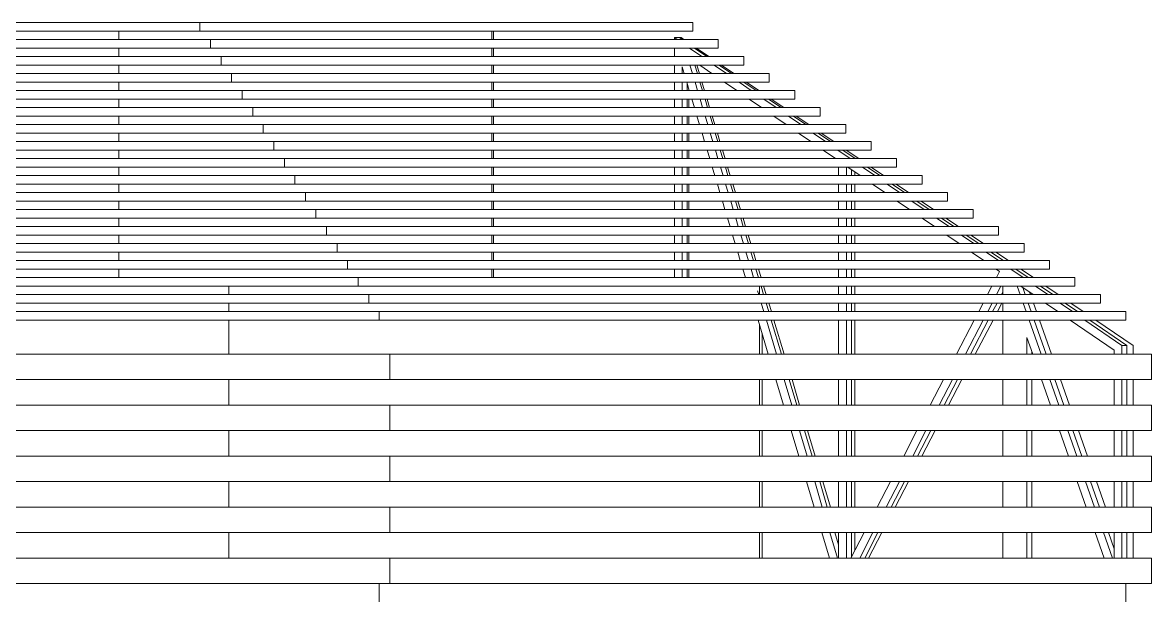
# Model space of a CAD drawing. Header units: millimetres. Extents: x -50556 to 48757, y -10837 to 15500.
# Drawn here: x -15039 to -1748, y 7861 to 14600 of the extents above; entities that cross this region are included whole.
import ezdxf

# ---------------------------------------------------------------- set-up
doc = ezdxf.new("R2010")
doc.units = ezdxf.units.MM
for name, color, linetype, lineweight in [('A-FLOR', 192, 'Continuous', 9), ('A-GENM', 13, 'Continuous', 9), ('A-ROOF', 132, 'Continuous', 9), ('A-WALL', 113, 'Continuous', 9), ('I-WALL', 2, 'Continuous', 9)]:
    doc.layers.add(name, color=color, linetype=linetype, lineweight=lineweight)

# ---------------------------------------------------------------- blocks, each defined once
blk = doc.blocks.new('HOOR LIGHT - HOOR LIGHT-165948-Section 3')
at = {"layer": 'A-GENM'}
for p, q in [((-23179, 11200), (-10839, 11200)), ((-10839, 11200), (-2048, 11200)), ((-10839, 11200), (-10839, 11100)), ((-2048, 11100), (-2048, 11200)), ((-10839, 11100), (-23179, 11100)), ((-2048, 11100), (-10839, 11100))]:
    blk.add_line(p, q, dxfattribs=at)
blk = doc.blocks.new('HOOR LIGHT1 - HOOR LIGHT-166020-Section 3')
at = {"layer": 'A-GENM'}
for p, q in [((-23055, 11400), (-10963, 11400)), ((-10963, 11300), (-23055, 11300)), ((-10963, 11400), (-2348, 11400)), ((-10963, 11400), (-10963, 11300)), ((-2348, 11300), (-10963, 11300)), ((-2348, 11300), (-2348, 11400))]:
    blk.add_line(p, q, dxfattribs=at)
blk = doc.blocks.new('HOOR LIGHT2 - HOOR LIGHT-166050-Section 3')
at = {"layer": 'A-GENM'}
for p, q in [((-22930, 11600), (-11088, 11600)), ((-11088, 11600), (-2648, 11600)), ((-11088, 11600), (-11088, 11500)), ((-2648, 11600), (-2648, 11500)), ((-11088, 11500), (-22930, 11500)), ((-2648, 11500), (-11088, 11500))]:
    blk.add_line(p, q, dxfattribs=at)
blk = doc.blocks.new('HOOR LIGHT3 - HOOR LIGHT-166080-Section 3')
at = {"layer": 'A-GENM'}
for p, q in [((-22806, 11800), (-11212, 11800)), ((-11212, 11700), (-22806, 11700)), ((-11212, 11800), (-2948, 11800)), ((-11212, 11800), (-11212, 11700)), ((-2948, 11700), (-11212, 11700)), ((-2948, 11800), (-2948, 11700))]:
    blk.add_line(p, q, dxfattribs=at)
blk = doc.blocks.new('HOOR LIGHT4 - HOOR LIGHT-166110-Section 3')
at = {"layer": 'A-GENM'}
for p, q in [((-22682, 12000), (-11336, 12000)), ((-11336, 12000), (-3248, 12000)), ((-11336, 11900), (-11336, 12000)), ((-3248, 12000), (-3248, 11900)), ((-11336, 11900), (-22682, 11900)), ((-3248, 11900), (-11336, 11900))]:
    blk.add_line(p, q, dxfattribs=at)
blk = doc.blocks.new('HOOR LIGHT5 - HOOR LIGHT-166140-Section 3')
at = {"layer": 'A-GENM'}
for p, q in [((-22558, 12200), (-11460, 12200)), ((-11460, 12100), (-22558, 12100)), ((-11460, 12200), (-3548, 12200)), ((-11460, 12200), (-11460, 12100)), ((-3548, 12100), (-11460, 12100)), ((-3548, 12100), (-3548, 12200))]:
    blk.add_line(p, q, dxfattribs=at)
blk = doc.blocks.new('HOOR LIGHT6 - HOOR LIGHT-166170-Section 3')
at = {"layer": 'A-GENM'}
for p, q in [((-22433, 12400), (-11585, 12400)), ((-11585, 12400), (-3848, 12400)), ((-11585, 12400), (-11585, 12300)), ((-3848, 12300), (-3848, 12400)), ((-11585, 12300), (-22433, 12300)), ((-3848, 12300), (-11585, 12300))]:
    blk.add_line(p, q, dxfattribs=at)
blk = doc.blocks.new('HOOR LIGHT7 - HOOR LIGHT-166200-Section 3')
at = {"layer": 'A-GENM'}
for p, q in [((-22309, 12600), (-11709, 12600)), ((-11709, 12500), (-22309, 12500)), ((-11709, 12600), (-4148, 12600)), ((-11709, 12500), (-11709, 12600)), ((-4148, 12500), (-11709, 12500)), ((-4148, 12500), (-4148, 12600))]:
    blk.add_line(p, q, dxfattribs=at)
blk = doc.blocks.new('HOOR LIGHT8 - HOOR LIGHT-166230-Section 3')
at = {"layer": 'A-GENM'}
for p, q in [((-22185, 12800), (-11833, 12800)), ((-11833, 12800), (-4448, 12800)), ((-11833, 12700), (-11833, 12800)), ((-4448, 12700), (-4448, 12800)), ((-11833, 12700), (-22185, 12700)), ((-4448, 12700), (-11833, 12700))]:
    blk.add_line(p, q, dxfattribs=at)
blk = doc.blocks.new('HOOR LIGHT9 - HOOR LIGHT-166260-Section 3')
at = {"layer": 'A-GENM'}
for p, q in [((-22061, 13000), (-11957, 13000)), ((-11957, 12900), (-22061, 12900)), ((-11957, 13000), (-4748, 13000)), ((-11957, 12900), (-11957, 13000)), ((-4748, 12900), (-11957, 12900)), ((-4748, 13000), (-4748, 12900))]:
    blk.add_line(p, q, dxfattribs=at)
blk = doc.blocks.new('HOOR LIGHT10 - HOOR LIGHT-166290-Section 3')
at = {"layer": 'A-GENM'}
for p, q in [((-21936, 13200), (-12082, 13200)), ((-12082, 13200), (-5048, 13200)), ((-12082, 13100), (-12082, 13200)), ((-5048, 13100), (-5048, 13200)), ((-12082, 13100), (-21936, 13100)), ((-5048, 13100), (-12082, 13100))]:
    blk.add_line(p, q, dxfattribs=at)
blk = doc.blocks.new('HOOR LIGHT11 - HOOR LIGHT-166320-Section 3')
at = {"layer": 'A-GENM'}
for p, q in [((-21812, 13400), (-12206, 13400)), ((-12206, 13300), (-21812, 13300)), ((-12206, 13400), (-5348, 13400)), ((-12206, 13300), (-12206, 13400)), ((-5348, 13300), (-12206, 13300)), ((-5348, 13300), (-5348, 13400))]:
    blk.add_line(p, q, dxfattribs=at)
blk = doc.blocks.new('HOOR LIGHT12 - HOOR LIGHT-166350-Section 3')
at = {"layer": 'A-GENM'}
for p, q in [((-21688, 13600), (-12330, 13600)), ((-12330, 13600), (-5648, 13600)), ((-12330, 13500), (-12330, 13600)), ((-5648, 13600), (-5648, 13500)), ((-12330, 13500), (-21688, 13500)), ((-5648, 13500), (-12330, 13500))]:
    blk.add_line(p, q, dxfattribs=at)
blk = doc.blocks.new('HOOR LIGHT13 - HOOR LIGHT-166380-Section 3')
at = {"layer": 'A-GENM'}
for p, q in [((-21563, 13800), (-12454, 13800)), ((-12454, 13700), (-21563, 13700)), ((-12454, 13800), (-5948, 13800)), ((-12454, 13700), (-12454, 13800)), ((-5948, 13700), (-12454, 13700)), ((-5948, 13800), (-5948, 13700))]:
    blk.add_line(p, q, dxfattribs=at)
blk = doc.blocks.new('HOOR LIGHT14 - HOOR LIGHT-166410-Section 3')
at = {"layer": 'A-GENM'}
for p, q in [((-21439, 14000), (-12579, 14000)), ((-12579, 14000), (-6248, 14000)), ((-12579, 13900), (-12579, 14000)), ((-6248, 13900), (-6248, 14000)), ((-12579, 13900), (-21439, 13900)), ((-6248, 13900), (-12579, 13900))]:
    blk.add_line(p, q, dxfattribs=at)
blk = doc.blocks.new('HOOR LIGHT15 - HOOR LIGHT-166476-Section 3')
at = {"layer": 'A-GENM'}
for p, q in [((-21315, 14200), (-12703, 14200)), ((-12703, 14100), (-21315, 14100)), ((-12703, 14200), (-6548, 14200)), ((-12703, 14200), (-12703, 14100)), ((-6548, 14100), (-12703, 14100)), ((-6548, 14100), (-6548, 14200))]:
    blk.add_line(p, q, dxfattribs=at)
blk = doc.blocks.new('HOOR LIGHT16 - HOOR LIGHT-166506-Section 3')
at = {"layer": 'A-GENM'}
for p, q in [((-21191, 14400), (-12827, 14400)), ((-12827, 14400), (-6848, 14400)), ((-12827, 14300), (-12827, 14400)), ((-6848, 14300), (-6848, 14400)), ((-12827, 14300), (-21191, 14300)), ((-6848, 14300), (-12827, 14300))]:
    blk.add_line(p, q, dxfattribs=at)
blk = doc.blocks.new('HOOR LIGHT17 - HOOR LIGHT-166536-Section 3')
at = {"layer": 'A-GENM'}
for p, q in [((-21066, 14600), (-12952, 14600)), ((-12952, 14500), (-21066, 14500)), ((-12952, 14600), (-7148, 14600)), ((-12952, 14500), (-12952, 14600)), ((-7148, 14500), (-12952, 14500)), ((-7148, 14500), (-7148, 14600))]:
    blk.add_line(p, q, dxfattribs=at)
blk = doc.blocks.new('TRUESS1 - TRUESS-169983-Section 3')
at = {"layer": 'A-GENM'}
for p, q in [((-7286, 14423), (-7306, 14423)), ((-7252, 14400), (-7286, 14423)), ((-7286, 14423), (-7286, 14409)), ((-6958, 14200), (-7105, 14300)), ((-7071, 14000), (-7101, 14100)), ((-6664, 14000), (-6811, 14100)), ((-7010, 13800), (-7040, 13900)), ((-6371, 13800), (-6517, 13900)), ((-7193, 13800), (-7193, 13813)), ((-7193, 13600), (-7193, 13700)), ((-6950, 13600), (-6980, 13700)), ((-6077, 13600), (-6224, 13700)), ((-7193, 13400), (-7193, 13500)), ((-6889, 13400), (-6919, 13500)), ((-5783, 13400), (-5930, 13500)), ((-7193, 13200), (-7193, 13300)), ((-6828, 13200), (-6859, 13300)), ((-5489, 13200), (-5636, 13300)), ((-7193, 13000), (-7193, 13100)), ((-6768, 13000), (-6798, 13100)), ((-5195, 13000), (-5342, 13100)), ((-7193, 12800), (-7193, 12900)), ((-6707, 12800), (-6738, 12900)), ((-4901, 12800), (-5048, 12900)), ((-5240, 12800), (-5240, 12844)), ((-7193, 12600), (-7193, 12700)), ((-6647, 12600), (-6677, 12700)), ((-5240, 12600), (-5240, 12700)), ((-4608, 12600), (-4754, 12700)), ((-7193, 12400), (-7193, 12500)), ((-6586, 12400), (-6616, 12500)), ((-5240, 12400), (-5240, 12500)), ((-4314, 12400), (-4461, 12500)), ((-7193, 12200), (-7193, 12300)), ((-6526, 12200), (-6556, 12300)), ((-5240, 12200), (-5240, 12300)), ((-4020, 12200), (-4167, 12300)), ((-7193, 12000), (-7193, 12100)), ((-6465, 12000), (-6495, 12100)), ((-5240, 12000), (-5240, 12100)), ((-3726, 12000), (-3873, 12100)), ((-7193, 11800), (-7193, 11900)), ((-6404, 11800), (-6435, 11900)), ((-5240, 11800), (-5240, 11900)), ((-3432, 11800), (-3579, 11900)), ((-7193, 11600), (-7193, 11700)), ((-6344, 11600), (-6374, 11700)), ((-5240, 11600), (-5240, 11700)), ((-3138, 11600), (-3285, 11700)), ((-6283, 11400), (-6314, 11500)), ((-5240, 11400), (-5240, 11500)), ((-2845, 11400), (-2991, 11500)), ((-6223, 11200), (-6253, 11300)), ((-5240, 11200), (-5240, 11300)), ((-3560, 11200), (-3508, 11300)), ((-3172, 11400), (-3183, 11429)), ((-3102, 11200), (-3137, 11300)), ((-2551, 11200), (-2698, 11300)), ((-6071, 10700), (-6192, 11100)), ((-5240, 10700), (-5240, 11100)), ((-3822, 10700), (-3613, 11100)), ((-2925, 10700), (-3066, 11100)), ((-1963, 10800), (-2404, 11100)), ((-1963, 10700), (-1963, 10800)), ((-5890, 10100), (-5980, 10400)), ((-5240, 10100), (-5240, 10400)), ((-4137, 10100), (-3980, 10400)), ((-2713, 10100), (-2819, 10400)), ((-1963, 10100), (-1963, 10400)), ((-5708, 9500), (-5799, 9800)), ((-5240, 9500), (-5240, 9800)), ((-4452, 9500), (-4295, 9800)), ((-2501, 9500), (-2607, 9800)), ((-1963, 9500), (-1963, 9800)), ((-5526, 8900), (-5617, 9200)), ((-5240, 8900), (-5240, 9200)), ((-4767, 8900), (-4609, 9200)), ((-2289, 8900), (-2395, 9200)), ((-1963, 8900), (-1963, 9200)), ((-5431, 8587), (-5435, 8600)), ((-5240, 8393), (-5240, 8600)), ((-5081, 8300), (-4924, 8600)), ((-1963, 8300), (-1963, 8600))]:
    blk.add_line(p, q, dxfattribs=at)
blk = doc.blocks.new('TRUESS4 - TRUESS-173663-Section 3')
at = {"layer": 'A-GENM'}
for p, q in [((-7332, 14400), (-7365, 14423)), ((-7365, 14423), (-7365, 14400)), ((-7365, 14423), (-7306, 14423)), ((-7306, 14423), (-7273, 14400)), ((-7365, 14300), (-7365, 14200)), ((-7041, 14200), (-7186, 14300)), ((-7128, 14300), (-6982, 14200)), ((-7365, 14100), (-7365, 14000)), ((-7152, 14000), (-7182, 14100)), ((-7123, 14100), (-7094, 14000)), ((-7067, 14100), (-6922, 14000)), ((-6750, 14000), (-6895, 14100)), ((-6837, 14100), (-6691, 14000)), ((-7273, 14080), (-7249, 14000)), ((-7273, 14000), (-7273, 14080)), ((-7365, 13900), (-7365, 13800)), ((-7273, 13800), (-7273, 13900)), ((-7219, 13900), (-7189, 13800)), ((-7214, 13885), (-7214, 13800)), ((-7092, 13800), (-7122, 13900)), ((-7064, 13900), (-7034, 13800)), ((-6776, 13900), (-6631, 13800)), ((-6459, 13800), (-6604, 13900)), ((-6546, 13900), (-6400, 13800)), ((-7365, 13700), (-7365, 13600)), ((-7273, 13600), (-7273, 13700)), ((-7214, 13700), (-7214, 13600)), ((-7159, 13700), (-7129, 13600)), ((-7032, 13600), (-7062, 13700)), ((-7004, 13700), (-6974, 13600)), ((-6485, 13700), (-6340, 13600)), ((-6168, 13600), (-6313, 13700)), ((-6255, 13700), (-6109, 13600)), ((-7365, 13500), (-7365, 13400)), ((-7273, 13400), (-7273, 13500)), ((-7214, 13500), (-7214, 13400)), ((-7099, 13500), (-7069, 13400)), ((-6972, 13400), (-7002, 13500)), ((-6944, 13500), (-6914, 13400)), ((-6195, 13500), (-6049, 13400)), ((-5877, 13400), (-6022, 13500)), ((-5964, 13500), (-5818, 13400)), ((-7365, 13300), (-7365, 13200)), ((-7273, 13200), (-7273, 13300)), ((-7214, 13300), (-7214, 13200)), ((-7039, 13300), (-7009, 13200)), ((-6912, 13200), (-6942, 13300)), ((-6884, 13300), (-6854, 13200)), ((-5904, 13300), (-5758, 13200)), ((-5586, 13200), (-5732, 13300)), ((-5673, 13300), (-5528, 13200)), ((-7365, 13100), (-7365, 13000)), ((-7273, 13000), (-7273, 13100)), ((-7214, 13100), (-7214, 13000)), ((-6979, 13100), (-6949, 13000)), ((-6852, 13000), (-6882, 13100)), ((-6824, 13100), (-6794, 13000)), ((-5613, 13100), (-5467, 13000)), ((-5295, 13000), (-5441, 13100)), ((-5382, 13100), (-5237, 13000)), ((-7365, 12900), (-7365, 12800)), ((-7273, 12800), (-7273, 12900)), ((-7214, 12900), (-7214, 12800)), ((-6919, 12900), (-6889, 12800)), ((-6792, 12800), (-6822, 12900)), ((-6764, 12900), (-6734, 12800)), ((-5431, 12900), (-5431, 12800)), ((-5339, 12800), (-5339, 12900)), ((-5322, 12900), (-5176, 12800)), ((-5004, 12800), (-5150, 12900)), ((-5091, 12900), (-4946, 12800)), ((-5281, 12872), (-5281, 12800)), ((-7365, 12700), (-7365, 12600)), ((-7273, 12600), (-7273, 12700)), ((-7214, 12700), (-7214, 12600)), ((-6859, 12700), (-6829, 12600)), ((-6732, 12600), (-6762, 12700)), ((-6704, 12700), (-6674, 12600)), ((-5431, 12700), (-5431, 12600)), ((-5339, 12600), (-5339, 12700)), ((-5281, 12700), (-5281, 12600)), ((-5031, 12700), (-4885, 12600)), ((-4713, 12600), (-4859, 12700)), ((-4800, 12700), (-4655, 12600)), ((-7365, 12500), (-7365, 12400)), ((-7273, 12400), (-7273, 12500)), ((-7214, 12500), (-7214, 12400)), ((-6799, 12500), (-6769, 12400)), ((-6672, 12400), (-6702, 12500)), ((-6644, 12500), (-6614, 12400)), ((-5431, 12500), (-5431, 12400)), ((-5339, 12400), (-5339, 12500)), ((-5281, 12500), (-5281, 12400)), ((-4740, 12500), (-4595, 12400)), ((-4422, 12400), (-4568, 12500)), ((-4509, 12500), (-4364, 12400)), ((-7365, 12300), (-7365, 12200)), ((-7273, 12200), (-7273, 12300)), ((-7214, 12300), (-7214, 12200)), ((-6739, 12300), (-6709, 12200)), ((-6612, 12200), (-6642, 12300)), ((-6584, 12300), (-6554, 12200)), ((-5431, 12300), (-5431, 12200)), ((-5339, 12200), (-5339, 12300)), ((-5281, 12300), (-5281, 12200)), ((-4449, 12300), (-4304, 12200)), ((-4131, 12200), (-4277, 12300)), ((-4218, 12300), (-4073, 12200)), ((-7365, 12100), (-7365, 12000)), ((-7273, 12000), (-7273, 12100)), ((-7214, 12100), (-7214, 12000)), ((-6679, 12100), (-6649, 12000)), ((-6552, 12000), (-6582, 12100)), ((-6524, 12100), (-6494, 12000)), ((-5431, 12100), (-5431, 12000)), ((-5339, 12000), (-5339, 12100)), ((-5281, 12100), (-5281, 12000)), ((-4158, 12100), (-4013, 12000)), ((-3841, 12000), (-3986, 12100)), ((-3928, 12100), (-3782, 12000)), ((-7365, 11900), (-7365, 11800)), ((-7273, 11800), (-7273, 11900)), ((-7214, 11900), (-7214, 11800)), ((-6619, 11900), (-6589, 11800)), ((-6492, 11800), (-6522, 11900)), ((-6464, 11900), (-6434, 11800)), ((-5431, 11900), (-5431, 11800)), ((-5339, 11800), (-5339, 11900)), ((-5281, 11900), (-5281, 11800)), ((-3867, 11900), (-3722, 11800)), ((-3550, 11800), (-3695, 11900)), ((-3637, 11900), (-3491, 11800)), ((-7365, 11700), (-7365, 11600)), ((-7273, 11600), (-7273, 11700)), ((-7214, 11700), (-7214, 11600)), ((-6559, 11700), (-6529, 11600)), ((-6432, 11600), (-6462, 11700)), ((-6404, 11700), (-6374, 11600)), ((-5431, 11700), (-5431, 11600)), ((-5339, 11600), (-5339, 11700)), ((-5281, 11700), (-5281, 11600)), ((-3576, 11700), (-3537, 11673)), ((-3259, 11600), (-3404, 11700)), ((-3346, 11700), (-3200, 11600)), ((-3537, 11673), (-3574, 11600)), ((-6372, 11400), (-6386, 11446)), ((-6344, 11500), (-6314, 11400)), ((-5431, 11500), (-5431, 11400)), ((-5339, 11400), (-5339, 11500)), ((-5281, 11500), (-5281, 11400)), ((-3626, 11500), (-3678, 11400)), ((-3572, 11400), (-3521, 11500)), ((-3498, 11431), (-3514, 11400)), ((-3498, 11500), (-3498, 11400)), ((-3292, 11400), (-3327, 11500)), ((-3285, 11500), (-3140, 11400)), ((-3264, 11485), (-3234, 11400)), ((-2968, 11400), (-3113, 11500)), ((-3055, 11500), (-2909, 11400)), ((-6312, 11200), (-6342, 11300)), ((-6284, 11300), (-6254, 11200)), ((-5431, 11300), (-5431, 11200)), ((-5339, 11200), (-5339, 11300)), ((-5281, 11300), (-5281, 11200)), ((-3730, 11300), (-3782, 11200)), ((-3676, 11200), (-3624, 11300)), ((-3566, 11300), (-3618, 11200)), ((-3498, 11300), (-3498, 11200)), ((-3222, 11200), (-3257, 11300)), ((-3199, 11300), (-3164, 11200)), ((-2995, 11300), (-2849, 11200)), ((-2677, 11200), (-2822, 11300)), ((-2764, 11300), (-2618, 11200)), ((-6379, 11100), (-6259, 10700)), ((-6162, 10700), (-6282, 11100)), ((-6224, 11100), (-6104, 10700)), ((-5431, 11100), (-5431, 10700)), ((-5339, 10700), (-5339, 11100)), ((-5281, 11100), (-5281, 10700)), ((-3834, 11100), (-4042, 10700)), ((-3936, 10700), (-3728, 11100)), ((-3670, 11100), (-3877, 10700)), ((-3498, 11100), (-3498, 10700)), ((-3048, 10700), (-3187, 11100)), ((-3129, 11100), (-2989, 10700)), ((-2704, 11100), (-2187, 10745)), ((-2095, 10800), (-2531, 11100)), ((-2473, 11100), (-2037, 10800)), ((-3215, 10700), (-3215, 10896)), ((-3215, 10896), (-3146, 10700)), ((-2095, 10700), (-2095, 10800)), ((-2095, 10800), (-2037, 10800)), ((-2037, 10800), (-2037, 10700)), ((-3156, 10729), (-3156, 10700)), ((-2187, 10745), (-2187, 10700)), ((-6169, 10400), (-6079, 10100)), ((-5983, 10100), (-6073, 10400)), ((-6014, 10400), (-5924, 10100)), ((-5431, 10400), (-5431, 10100)), ((-5339, 10100), (-5339, 10400)), ((-5281, 10400), (-5281, 10100)), ((-4198, 10400), (-4353, 10100)), ((-4248, 10100), (-4092, 10400)), ((-4033, 10400), (-4189, 10100)), ((-3498, 10400), (-3498, 10100)), ((-3215, 10100), (-3215, 10400)), ((-3156, 10400), (-3156, 10100)), ((-3041, 10400), (-2936, 10100)), ((-2838, 10100), (-2943, 10400)), ((-2884, 10400), (-2779, 10100)), ((-2187, 10400), (-2187, 10100)), ((-2095, 10100), (-2095, 10400)), ((-2037, 10400), (-2037, 10100)), ((-5989, 9800), (-5899, 9500)), ((-5803, 9500), (-5893, 9800)), ((-5834, 9800), (-5744, 9500)), ((-5431, 9800), (-5431, 9500)), ((-5339, 9500), (-5339, 9800)), ((-5281, 9800), (-5281, 9500)), ((-4509, 9800), (-4665, 9500)), ((-4559, 9500), (-4403, 9800)), ((-4345, 9800), (-4501, 9500)), ((-3498, 9800), (-3498, 9500)), ((-3215, 9500), (-3215, 9800)), ((-3156, 9800), (-3156, 9500)), ((-2831, 9800), (-2726, 9500)), ((-2628, 9500), (-2733, 9800)), ((-2674, 9800), (-2569, 9500)), ((-2187, 9800), (-2187, 9500)), ((-2095, 9500), (-2095, 9800)), ((-2037, 9800), (-2037, 9500)), ((-5810, 9200), (-5720, 8900)), ((-5623, 8900), (-5713, 9200)), ((-5654, 9200), (-5564, 8900)), ((-5431, 9200), (-5431, 8900)), ((-5339, 8900), (-5339, 9200)), ((-5281, 9200), (-5281, 8900)), ((-4821, 9200), (-4977, 8900)), ((-4871, 8900), (-4715, 9200)), ((-4657, 9200), (-4812, 8900)), ((-3498, 9200), (-3498, 8900)), ((-3215, 8900), (-3215, 9200)), ((-3156, 9200), (-3156, 8900)), ((-2621, 9200), (-2516, 8900)), ((-2418, 8900), (-2523, 9200)), ((-2464, 9200), (-2359, 8900)), ((-2187, 9200), (-2187, 8900)), ((-2095, 8900), (-2095, 9200)), ((-2037, 9200), (-2037, 8900)), ((-5630, 8600), (-5540, 8300)), ((-5443, 8300), (-5533, 8600)), ((-5474, 8600), (-5431, 8457)), ((-5431, 8600), (-5431, 8300)), ((-5339, 8300), (-5339, 8600)), ((-5132, 8600), (-5288, 8300)), ((-5281, 8600), (-5281, 8314)), ((-5182, 8300), (-5027, 8600)), ((-4968, 8600), (-5124, 8300)), ((-3498, 8600), (-3498, 8300)), ((-3215, 8300), (-3215, 8600)), ((-3156, 8600), (-3156, 8300)), ((-2411, 8600), (-2306, 8300)), ((-2208, 8300), (-2313, 8600)), ((-2254, 8600), (-2187, 8408)), ((-2187, 8600), (-2187, 8300)), ((-2095, 8300), (-2095, 8600)), ((-2037, 8600), (-2037, 8300))]:
    blk.add_line(p, q, dxfattribs=at)
blk = doc.blocks.new('POLYGON HOORNO1 - POLYGON HOORNO-266158-Section 3')
at = {"layer": 'A-ROOF'}
for p, q in [((-23303, 8300), (-10715, 8300)), ((-10715, 8300), (-1748, 8300)), ((-10715, 8000), (-10715, 8300)), ((-1748, 8000), (-1748, 8300)), ((-10715, 8000), (-23303, 8000)), ((-1748, 8000), (-10715, 8000))]:
    blk.add_line(p, q, dxfattribs=at)
blk = doc.blocks.new('POLYGON HOORNO2 - POLYGON HOORNO-266412-Section 3')
at = {"layer": 'A-ROOF'}
for p, q in [((-23303, 8900), (-10715, 8900)), ((-10715, 8900), (-1748, 8900)), ((-10715, 8600), (-10715, 8900)), ((-1748, 8600), (-1748, 8900)), ((-10715, 8600), (-23303, 8600)), ((-1748, 8600), (-10715, 8600))]:
    blk.add_line(p, q, dxfattribs=at)
blk = doc.blocks.new('POLYGON HOORNO3 - POLYGON HOORNO-266474-Section 3')
at = {"layer": 'A-ROOF'}
for p, q in [((-23303, 9500), (-10715, 9500)), ((-10715, 9500), (-1748, 9500)), ((-10715, 9200), (-10715, 9500)), ((-1748, 9200), (-1748, 9500)), ((-10715, 9200), (-23303, 9200)), ((-1748, 9200), (-10715, 9200))]:
    blk.add_line(p, q, dxfattribs=at)
blk = doc.blocks.new('POLYGON HOORNO4 - POLYGON HOORNO-266536-Section 3')
at = {"layer": 'A-ROOF'}
for p, q in [((-23303, 10100), (-10715, 10100)), ((-10715, 10100), (-1748, 10100)), ((-10715, 9800), (-10715, 10100)), ((-1748, 9800), (-1748, 10100)), ((-10715, 9800), (-23303, 9800)), ((-1748, 9800), (-10715, 9800))]:
    blk.add_line(p, q, dxfattribs=at)
blk = doc.blocks.new('POLYGON HOORNO5 - POLYGON HOORNO-266598-Section 3')
at = {"layer": 'A-ROOF'}
for p, q in [((-23303, 10700), (-10715, 10700)), ((-10715, 10700), (-1748, 10700)), ((-10715, 10400), (-10715, 10700)), ((-1748, 10400), (-1748, 10700)), ((-10715, 10400), (-23303, 10400)), ((-1748, 10400), (-10715, 10400))]:
    blk.add_line(p, q, dxfattribs=at)

msp = doc.modelspace()

# ---------------------------------------------------------------- linework, layer by layer
at = {"layer": 'A-FLOR'}
for p, q in [((-13906, 14500), (-13906, 14400)), ((-9516, 14500), (-9516, 14400)), ((-9495, 14500), (-9495, 14400)), ((-13906, 14300), (-13906, 14200)), ((-9516, 14300), (-9516, 14200)), ((-9495, 14300), (-9495, 14200))]:
    msp.add_line(p, q, dxfattribs=at)
at = {"layer": 'A-WALL'}
for p, q in [((-10839, 8000), (-10839, 4800)), ((-2048, 4900), (-2048, 8000))]:
    msp.add_line(p, q, dxfattribs=at)
at = {"layer": 'I-WALL'}
for p, q in [((-13906, 14100), (-13906, 14000)), ((-9516, 14100), (-9516, 14000)), ((-9495, 14000), (-9495, 14100)), ((-13906, 13900), (-13906, 13800)), ((-9516, 13900), (-9516, 13800)), ((-9495, 13800), (-9495, 13900)), ((-13906, 13700), (-13906, 13600)), ((-9516, 13700), (-9516, 13600)), ((-9495, 13600), (-9495, 13700)), ((-13906, 13500), (-13906, 13400)), ((-9516, 13500), (-9516, 13400)), ((-9495, 13400), (-9495, 13500)), ((-13906, 13300), (-13906, 13200)), ((-9516, 13300), (-9516, 13200)), ((-9495, 13200), (-9495, 13300)), ((-13906, 13100), (-13906, 13000)), ((-9516, 13100), (-9516, 13000)), ((-9495, 13000), (-9495, 13100)), ((-13906, 12900), (-13906, 12800)), ((-9516, 12900), (-9516, 12800)), ((-9495, 12800), (-9495, 12900)), ((-13906, 12700), (-13906, 12600)), ((-9516, 12700), (-9516, 12600)), ((-9495, 12600), (-9495, 12700)), ((-13906, 12500), (-13906, 12400)), ((-9516, 12500), (-9516, 12400)), ((-9495, 12400), (-9495, 12500)), ((-13906, 12300), (-13906, 12200)), ((-9516, 12300), (-9516, 12200)), ((-9495, 12200), (-9495, 12300)), ((-13906, 12100), (-13906, 12000)), ((-9516, 12100), (-9516, 12000)), ((-9495, 12000), (-9495, 12100)), ((-13906, 11900), (-13906, 11800)), ((-9516, 11900), (-9516, 11800)), ((-9495, 11800), (-9495, 11900)), ((-13906, 11700), (-13906, 11600)), ((-9516, 11700), (-9516, 11600)), ((-9495, 11600), (-9495, 11700)), ((-12610, 11400), (-12610, 11500)), ((-6363, 11408), (-6363, 11500)), ((-12610, 11200), (-12610, 11300)), ((-12610, 10700), (-12610, 11100)), ((-6363, 10700), (-6363, 11045)), ((-6333, 10700), (-6333, 10946)), ((-12610, 10100), (-12610, 10400)), ((-6363, 10100), (-6363, 10400)), ((-6333, 10100), (-6333, 10400)), ((-12610, 9500), (-12610, 9800)), ((-6363, 9500), (-6363, 9800)), ((-6333, 9500), (-6333, 9800)), ((-12610, 8900), (-12610, 9200)), ((-6363, 8900), (-6363, 9200)), ((-6333, 8900), (-6333, 9200)), ((-12610, 8300), (-12610, 8600)), ((-6363, 8300), (-6363, 8600)), ((-6333, 8300), (-6333, 8600))]:
    msp.add_line(p, q, dxfattribs=at)

# ---------------------------------------------------------------- block references
at = {"layer": 'A-GENM'}
for name in ['HOOR LIGHT17 - HOOR LIGHT-166536-Section 3', 'HOOR LIGHT16 - HOOR LIGHT-166506-Section 3', 'TRUESS4 - TRUESS-173663-Section 3', 'TRUESS1 - TRUESS-169983-Section 3', 'HOOR LIGHT15 - HOOR LIGHT-166476-Section 3', 'HOOR LIGHT14 - HOOR LIGHT-166410-Section 3', 'HOOR LIGHT13 - HOOR LIGHT-166380-Section 3', 'HOOR LIGHT12 - HOOR LIGHT-166350-Section 3', 'HOOR LIGHT11 - HOOR LIGHT-166320-Section 3', 'HOOR LIGHT10 - HOOR LIGHT-166290-Section 3', 'HOOR LIGHT9 - HOOR LIGHT-166260-Section 3', 'HOOR LIGHT8 - HOOR LIGHT-166230-Section 3', 'HOOR LIGHT7 - HOOR LIGHT-166200-Section 3', 'HOOR LIGHT6 - HOOR LIGHT-166170-Section 3', 'HOOR LIGHT5 - HOOR LIGHT-166140-Section 3', 'HOOR LIGHT4 - HOOR LIGHT-166110-Section 3', 'HOOR LIGHT3 - HOOR LIGHT-166080-Section 3', 'HOOR LIGHT2 - HOOR LIGHT-166050-Section 3', 'HOOR LIGHT1 - HOOR LIGHT-166020-Section 3', 'HOOR LIGHT - HOOR LIGHT-165948-Section 3']:
    msp.add_blockref(name, (0, 0), dxfattribs=at)
at = {"layer": 'A-ROOF'}
for name in ['POLYGON HOORNO5 - POLYGON HOORNO-266598-Section 3', 'POLYGON HOORNO4 - POLYGON HOORNO-266536-Section 3', 'POLYGON HOORNO3 - POLYGON HOORNO-266474-Section 3', 'POLYGON HOORNO2 - POLYGON HOORNO-266412-Section 3', 'POLYGON HOORNO1 - POLYGON HOORNO-266158-Section 3']:
    msp.add_blockref(name, (0, 0), dxfattribs=at)

doc.saveas('drawing.dxf')
